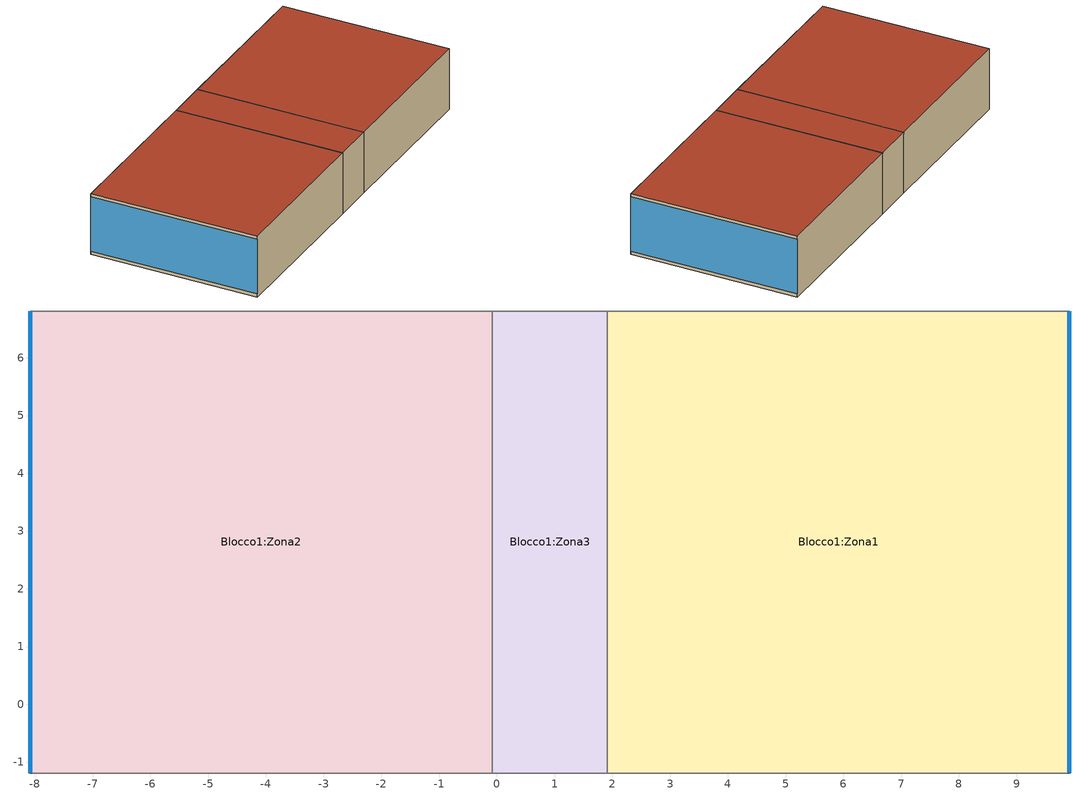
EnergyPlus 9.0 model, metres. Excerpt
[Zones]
Blocco1:Zona2
 floor adiabatic (Pavimento interno di progetto): -0.08,-1.19 -8.08,-1.19 -8.08,6.81 -0.08,6.81 z0
 wall outside (Office_Walls): -8.08,6.81 -8.08,-1.19 z0:3
 wall to Blocco1:Zona3 (Partizione di progetto): -0.08,-1.19 -0.08,6.81 z0:3
 wall adiabatic (Partizione di progetto): -0.08,6.81 -8.08,6.81 / -8.08,-1.19 -0.08,-1.19 z0:3
 window (1001): -8.08,6.81 -8.08,-1.19 z0.15:2.85
 roof outside (SuperRoof): -8.08,-1.19 -0.08,-1.19 -0.08,6.81 -8.08,6.81 z3
Blocco1:Zona3
 floor adiabatic (Pavimento interno di progetto): 1.92,-1.19 -0.08,-1.19 -0.08,6.81 1.92,6.81 z0
 wall to Blocco1:Zona1 (Partizione di progetto): 1.92,-1.19 1.92,6.81 z0:3
 wall adiabatic (Partizione di progetto): 1.92,6.81 -0.08,6.81 / -0.08,-1.19 1.92,-1.19 z0:3
 roof outside (SuperRoof): -0.08,-1.19 1.92,-1.19 1.92,6.81 -0.08,6.81 z3
Blocco1:Zona1
 floor adiabatic (Pavimento interno di progetto): 9.92,-1.19 1.92,-1.19 1.92,6.81 9.92,6.81 z0
 wall outside (Office_Walls): 9.92,-1.19 9.92,6.81 z0:3
 wall adiabatic (Partizione di progetto): 9.92,6.81 1.92,6.81 / 1.92,-1.19 9.92,-1.19 z0:3
 window (1001): 9.92,-1.19 9.92,6.81 z0.15:2.85
 roof outside (SuperRoof): 1.92,-1.19 9.92,-1.19 9.92,6.81 1.92,6.81 z3
[Building]
Building: North Axis=90; Terrain=Suburbs; Loads Convergence Tolerance Value=0.04; Temperature Convergence Tolerance Value=0.4; Solar Distribution=FullExterior; Maximum Number of Warmup Days=25; Minimum Number of Warmup Days=6
[Site:Location]
Office_On (01-01:31-12)  (01-01:31-12): Latitude=45.22; Longitude=7.65; Time Zone=1; Elevation=287
[SizingPeriod:DesignDay] Day of Month=15; Humidity Condition Type=WetBulb; Barometric Pressure=97924.4; Wind Direction=0; Rain Indicator=No; Snow Indicator=No
Name | Month | Day Type | Maximum DryBulb Temperature | Daily DryBulb Temperature Range | Wetbulb or DewPoint at Maximum DryBulb | Wind Speed | Daylight Saving Time Indicator | Solar Model Indicator | Sky Clearness
Summer Design Day in Office_On (01-01:31-12) Lug | 7 | SummerDesignDay | 32.1 | 11 | 22.8 | 0 | Yes | ASHRAEClearSky | 0.98
Summer Design Day in Office_On (01-01:31-12) Ago | 8 | SummerDesignDay | 32.8 | 11.5 | 23.5 | 0 | Yes | ASHRAEClearSky | 0.98
Summer Design Day in Office_On (01-01:31-12) Set | 9 | SummerDesignDay | 29 | 11.5 | 20.2 | 0 | Yes | ASHRAEClearSky | 0.98
Winter Design Day in Office_On (01-01:31-12) | 1 | WinterDesignDay | -5.9 | 0 | -5.9 | 8.5 | No |  | 0
[Site:GroundTemperature:BuildingSurface]
18, 18, 18, 18, 18, 18, 18, 18, 18, 18, 18, 18
[Site:GroundTemperature:FCfactorMethod]
January Ground Temperature=1.99; February Ground Temperature=1.11; March Ground Temperature=2.67; April Ground Temperature=5.12; May Ground Temperature=11.52; June Ground Temperature=16.46; July Ground Temperature=19.79; August Ground Temperature=20.81; September Ground Temperature=19.08; October Ground Temperature=15.24; November Ground Temperature=10.12; December Ground Temperature=5.36
[Site:GroundTemperature:Shallow]
14, 14, 14, 14, 14, 14, 14, 14, 14, 14, 14, 14
[Site:GroundTemperature:Deep]
14, 14, 14, 14, 14, 14, 14, 14, 14, 14, 14, 14
[Site:GroundReflectance]
0.2, 0.2, 0.2, 0.2, 0.2, 0.2, 0.2, 0.2, 0.2, 0.2, 0.2, 0.2
[Site:GroundReflectance:SnowModifier]
2, 2
[Material] Roughness=Rough; Thermal Absorptance=0.9
Name | Thickness | Conductivity | Density | Specific Heat | Solar Absorptance | Visible Absorptance
Cast Concrete (Dense)_01 | 0.1 | 1.4 | 2100 | 840 | 0.6 | 0.6
Asphalt 1_001 | 0.01 | 0.7 | 2100 | 1000 | 0.85 | 0.9
SuperInsulating_01445 | 0.237 | 0.034 | 35 | 1400 | 0.6 | 0.6
Plasterboard_0013 | 0.013 | 0.25 | 2800 | 896 | 0.5 | 0.5
Gypsum Plasterboard_0025 | 0.025 | 0.25 | 900 | 1000 | 0.5 | 0.5
Brickwork Outer_01 | 0.1 | 0.84 | 1700 | 800 | 0.7 | 0.7
SuperInsulating_00795 | 0.067 | 0.034 | 35 | 1400 | 0.6 | 0.6
Concrete Block (Medium)_01 | 0.1 | 0.51 | 1400 | 1000 | 0.6 | 0.6
Gypsum Plastering_0013 | 0.013 | 0.4 | 1000 | 1000 | 0.5 | 0.5
[Material:NoMass] Roughness=Rough; Thermal Absorptance=0.9; Solar Absorptance=0.7; Visible Absorptance=0.7
Name | Thermal Resistance
3_RVAL_3 | 0.18
5_RVAL_2 | 0.15
[WindowMaterial:SimpleGlazingSystem]
Simple 1001: UFactor=5.15; Solar Heat Gain Coefficient=.693; Visible Transmittance=.783
[Construction]
Pavimento interno di progetto: Cast Concrete (Dense)_01
SuperRoof: Asphalt 1_001, SuperInsulating_01445, 3_RVAL_3, Plasterboard_0013
Partizione di progetto: Gypsum Plasterboard_0025, 5_RVAL_2, Gypsum Plasterboard_0025
Office_Walls: Brickwork Outer_01, SuperInsulating_00795, Concrete Block (Medium)_01, Gypsum Plastering_0013
1001: Simple 1001
[WindowProperty:FrameAndDivider]
1: Frame Width=0.04; Frame Outside Projection=0; Frame Inside Projection=0; Frame Conductance=9.5; Ratio of FrameEdge Glass Conductance to CenterOfGlass Conductance=1; Frame Solar Absorptance=0.5; Frame Visible Absorptance=0.5; Frame Thermal Hemispherical Emissivity=0.9; Divider Type=DividedLite; Divider Width=0.02; Number of Horizontal Dividers=1; Number of Vertical Dividers=1; Divider Outside Projection=0; Divider Inside Projection=0; Divider Conductance=9.5; Ratio of DividerEdge Glass Conductance to CenterOfGlass Conductance=1; Divider Solar Absorptance=0.5; Divider Visible Absorptance=0.5; Divider Thermal Hemispherical Emissivity=0.9; Outside Reveal Solar Absorptance=0.5; Inside Sill Depth=0; Inside Sill Solar Absorptance=0.5; Inside Reveal Depth=0; Inside Reveal Solar Absorptance=0.5
[Zone] Type=1; Multiplier=1; Zone Inside Convection Algorithm=TARP; Part of Total Floor Area=Yes
Name | Volume | Floor Area
Blocco1:Zona2; Blocco1:Zona1 | 172.0816 | 59.3385
Blocco1:Zona3 | 40.716 | 14.04
[PEOPLE] Number of People Schedule=Office_OpenOff_Occ; Number of People Calculation Method=People/Area; People per Zone Floor Area=0.111; Fraction Radiant=0.3; Sensible Heat Fraction=AutoCalculate; Carbon Dioxide Generation Rate=3.82e-08; Enable ASHRAE 55 Comfort Warnings=No; Mean Radiant Temperature Calculation Type=ZoneAveraged; Work Efficiency Schedule=Work efficiency; Clothing Insulation Calculation Method=ClothingInsulationSchedule; Air Velocity Schedule=AirVelocitySchedule
Name | Zone or ZoneList | Activity Level Schedule | Clothing Insulation Schedule
People Blocco1:Zona2 | Blocco1:Zona2 | Activity Schedule 63 | Clothing Schedule 63
People Blocco1:Zona3 | Blocco1:Zona3 | Activity Schedule 70 | Clothing Schedule 70
People Blocco1:Zona1 | Blocco1:Zona1 | Activity Schedule 77 | Clothing Schedule 77
[Lights] Schedule=Office_OpenOff_Light; Design Level Calculation Method=Watts/Area; Watts per Zone Floor Area=20; Return Air Fraction=0; Fraction Radiant=0.42; Fraction Visible=0.18; Fraction Replaceable=1
Name | Zone or ZoneList | EndUse Subcategory
Blocco1:Zona2 General lighting | Blocco1:Zona2 | ELECTRIC EQUIPMENT#Blocco1:Zona2#GeneralLights
Blocco1:Zona3 General lighting | Blocco1:Zona3 | ELECTRIC EQUIPMENT#Blocco1:Zona3#GeneralLights
Blocco1:Zona1 General lighting | Blocco1:Zona1 | ELECTRIC EQUIPMENT#Blocco1:Zona1#GeneralLights
[OtherEquipment] Fuel Type=Electricity; Schedule=Office_OpenOff_Equip; Design Level Calculation Method=Watts/Area; Power per Zone Floor Area=11.77; Fraction Latent=0; Fraction Radiant=0.2; Fraction Lost=0; Carbon Dioxide Generation Rate=0
Name | Zone or ZoneList | EndUse Subcategory
Blocco1:Zona2 Equipment 1 | Blocco1:Zona2 | ELECTRIC EQUIPMENT#Blocco1:Zona2#05
Blocco1:Zona3 Equipment 1 | Blocco1:Zona3 | ELECTRIC EQUIPMENT#Blocco1:Zona3#05
Blocco1:Zona1 Equipment 1 | Blocco1:Zona1 | ELECTRIC EQUIPMENT#Blocco1:Zona1#05
[Daylighting:Controls] Daylighting Method=SplitFlux; Availability Schedule=On; Lighting Control Type=Continuous; Minimum Input Power Fraction for Continuous or ContinuousOff Dimming Control=0.1; Minimum Light Output Fraction for Continuous or ContinuousOff Dimming Control=0.1; Number of Stepped Control Steps=1; Probability Lighting will be Reset When Needed in Manual Stepped Control=1; Glare Calculation Azimuth Angle of View Direction Clockwise from Zone yAxis=0; Maximum Allowable Discomfort Glare Index=22; DElight Gridding Resolution=1; Fraction of Zone Controlled by Reference Point 1=1; Illuminance Setpoint at Reference Point 1=400
Name | Zone | Glare Calculation Daylighting Reference Point | Daylighting Reference Point 1
Blocco1:Zona2 | Blocco1:Zona2 | Blocco1:Zona2 Ref Point 1 | Blocco1:Zona2 Ref Point 1
Blocco1:Zona3 | Blocco1:Zona3 | Blocco1:Zona3 Ref Point 1 | Blocco1:Zona3 Ref Point 1
Blocco1:Zona1 | Blocco1:Zona1 | Blocco1:Zona1 Ref Point 1 | Blocco1:Zona1 Ref Point 1
[ZoneInfiltration:DesignFlowRate] Schedule=On 24/7; Design Flow Rate Calculation Method=Flow/zone; Constant Term Coefficient=1; Temperature Term Coefficient=0; Velocity Term Coefficient=0; Velocity Squared Term Coefficient=0
Name | Zone or ZoneList | Design Flow Rate
Blocco1:Zona2 Infiltration | Blocco1:Zona2 | 0.03346
Blocco1:Zona3 Infiltration | Blocco1:Zona3 | 0.007917
Blocco1:Zona1 Infiltration | Blocco1:Zona1 | 0.03346
[ZoneVentilation:DesignFlowRate] Schedule=SuperVentNat; Design Flow Rate Calculation Method=Flow/zone; Ventilation Type=NATURAL; Fan Pressure Rise=0; Fan Total Efficiency=1; Constant Term Coefficient=1; Temperature Term Coefficient=0; Velocity Term Coefficient=0; Velocity Squared Term Coefficient=0; Minimum Indoor Temperature=-100; Maximum Indoor Temperature=24; Delta Temperature=0; Minimum Outdoor Temperature=-100; Maximum Outdoor Temperature=24; Maximum Wind Speed=40
Name | Zone or ZoneList | Design Flow Rate
Blocco1:Zona2 Nat Vent | Blocco1:Zona2 | 0.239002
Blocco1:Zona3 Nat Vent | Blocco1:Zona3 | 0.05655
Blocco1:Zona1 Nat Vent | Blocco1:Zona1 | 0.239002
[DesignSpecification:OutdoorAir] Outdoor Air Method=Sum; Outdoor Air Flow per Person=0.01; Outdoor Air Flow per Zone Floor Area=0; Outdoor Air Flow per Zone=0; Outdoor Air Flow Air Changes per Hour=0; Outdoor Air Schedule=SuperVentMech
Blocco1:Zona2; Blocco1:Zona3; Blocco1:Zona1
[DesignSpecification:ZoneAirDistribution] Zone Air Distribution Effectiveness in Cooling Mode=1; Zone Air Distribution Effectiveness in Heating Mode=1
Blocco1:Zona2; Blocco1:Zona3; Blocco1:Zona1
[Sizing:Zone] Zone Cooling Design Supply Air Temperature Input Method=SupplyAirTemperature; Zone Cooling Design Supply Air Temperature=12; Zone Cooling Design Supply Air Temperature Difference=0; Zone Heating Design Supply Air Temperature Input Method=SupplyAirTemperature; Zone Heating Design Supply Air Temperature=35; Zone Heating Design Supply Air Temperature Difference=0; Zone Cooling Design Supply Air Humidity Ratio=0.0077; Zone Heating Design Supply Air Humidity Ratio=0.0156; Zone Heating Sizing Factor=1.25; Zone Cooling Sizing Factor=1.15; Cooling Design Air Flow Method=DesignDay; Cooling Minimum Air Flow Fraction=0; Heating Design Air Flow Method=DesignDay
Name | Design Specification Outdoor Air Object | Design Specification Zone Air Distribution Object
Blocco1:Zona2 | Blocco1:Zona2 | Blocco1:Zona2
Blocco1:Zona3 | Blocco1:Zona3 | Blocco1:Zona3
Blocco1:Zona1 | Blocco1:Zona1 | Blocco1:Zona1
[ZoneControl:Thermostat] Control Type Schedule=Zone Control Type Sched
Name | Zone or ZoneList | Control 1
Blocco1:Zona2 Thermostat | Blocco1:Zona2 | Dual Setpoint - Zone Blocco1:Zona2
Blocco1:Zona3 Thermostat | Blocco1:Zona3 | Dual Setpoint - Zone Blocco1:Zona3
Blocco1:Zona1 Thermostat | Blocco1:Zona1 | Dual Setpoint - Zone Blocco1:Zona1
[ThermostatSetpoint:DualSetpoint]
Name | Heating Setpoint Temperature Schedule | Cooling Setpoint Temperature Schedule
Dual Setpoint - Zone Blocco1:Zona2 | Blocco1:Zona2 Heating Setpoint Schedule | Blocco1:Zona2 Cooling SP Sch
Dual Setpoint - Zone Blocco1:Zona3 | Blocco1:Zona3 Heating Setpoint Schedule | Blocco1:Zona3 Cooling SP Sch
Dual Setpoint - Zone Blocco1:Zona1 | Blocco1:Zona1 Heating Setpoint Schedule | Blocco1:Zona1 Cooling SP Sch
[ZoneHVAC:IdealLoadsAirSystem] Maximum Heating Supply Air Temperature=35; Minimum Cooling Supply Air Temperature=12; Maximum Heating Supply Air Humidity Ratio=0.0156; Minimum Cooling Supply Air Humidity Ratio=0.0077; Heating Limit=LimitCapacity; Maximum Heating Air Flow Rate=Autosize; Maximum Sensible Heating Capacity=Autosize; Cooling Limit=LimitFlowRateAndCapacity; Maximum Cooling Air Flow Rate=Autosize; Maximum Total Cooling Capacity=Autosize; Dehumidification Control Type=None; Humidification Control Type=None; Outdoor Air Economizer Type=NoEconomizer; Heat Recovery Type=None
Name | Heating Availability Schedule | Cooling Availability Schedule | Design Specification Outdoor Air Object
Blocco1:Zona2 Ideal Loads Air | Blocco1:Zona2 Heating Availability Sch | Blocco1:Zona2 Cooling Availability Sch | Blocco1:Zona2
Blocco1:Zona3 Ideal Loads Air | Blocco1:Zona3 Heating Availability Sch | Blocco1:Zona3 Cooling Availability Sch | Blocco1:Zona3
Blocco1:Zona1 Ideal Loads Air | Blocco1:Zona1 Heating Availability Sch | Blocco1:Zona1 Cooling Availability Sch | Blocco1:Zona1
[Zone equipment]
Blocco1:Zona2: Blocco1:Zona2 Ideal Loads Air
Blocco1:Zona3: Blocco1:Zona3 Ideal Loads Air
Blocco1:Zona1: Blocco1:Zona1 Ideal Loads Air
[WaterUse:Equipment] Flow Rate Fraction Schedule=Office_OpenOff_Occ
Name | EndUse Subcategory | Peak Flow Rate | Target Temperature Schedule | Hot Water Supply Temperature Schedule | Cold Water Supply Temperature Schedule | Zone
DHW Blocco1:Zona2 | DHW Blocco1:Zona2 | 3.66287e-07 | DHW Supply Temperature Blocco1:Zona2 | DHW Supply Temperature Blocco1:Zona2 | DHW Mains Temperature Blocco1:Zona2 | Blocco1:Zona2
DHW Blocco1:Zona3 | DHW Blocco1:Zona3 | 8.66667e-08 | DHW Supply Temperature Blocco1:Zona3 | DHW Supply Temperature Blocco1:Zona3 | DHW Mains Temperature Blocco1:Zona3 | Blocco1:Zona3
DHW Blocco1:Zona1 | DHW Blocco1:Zona1 | 3.66287e-07 | DHW Supply Temperature Blocco1:Zona1 | DHW Supply Temperature Blocco1:Zona1 | DHW Mains Temperature Blocco1:Zona1 | Blocco1:Zona1
[Schedule:Day:Hourly]
Summer Control Type Day Sch; Winter Control Type Day Sch: 4, 4, 4, 4, 4, 4, 4, 4, 4, 4, 4, 4, 4, 4, 4, 4, 4, 4, 4, 4, 4, 4, 4, 4
[Schedule:Day:Interval]
11; 11_0_1_1: No, 24:00, 0
12; 12_0_1_1: No, 24:00, 1
11_-50_12_22: No, 24:00, -50
34_-50_12_22: No, 7:00, 12, 18:00, 22, 24:00, 12
12_-50_12_22: No, 24:00, 22
34_0_1_1: No, 7:00, 1, 18:00, 1, 24:00, 1
11_100_28_25: No, 24:00, 100
12_100_28_25: No, 24:00, 25
34_100_28_25: No, 7:00, 28, 18:00, 25, 24:00, 28
[Schedule:Day:List]
1: No, 60, 0, 0, 0, 0, 0, 0, 0, 0, 1, 1, 1, 1, 1, 1, 1, 1, 1, 1, 0, 0, 0, 0, 0, 0
10000: No, 30, 1, 1, 1, 1, 1, 1, 1, 1, 1, 1, 1, 1, 1, 1, 1, 1, 0, 0, 0, 0, 0, 0, 0, 0, 0, 0, 0, 0, 0, 0, 0, 0, 0, 0, 0, 0, 1, 1, 1, 1, 1, 1, 1, 1, 1, 1, 1, 1
[Schedule:Week:Daily]
Summer Control Type Week Sch: Summer Control Type Day Sch, Summer Control Type Day Sch, Summer Control Type Day Sch, Summer Control Type Day Sch, Summer Control Type Day Sch, Summer Control Type Day Sch, Summer Control Type Day Sch, Summer Control Type Day Sch, Summer Control Type Day Sch, Summer Control Type Day Sch, Summer Control Type Day Sch, Summer Control Type Day Sch
Winter Control Type Week Sch: Winter Control Type Day Sch, Winter Control Type Day Sch, Winter Control Type Day Sch, Winter Control Type Day Sch, Winter Control Type Day Sch, Winter Control Type Day Sch, Winter Control Type Day Sch, Winter Control Type Day Sch, Winter Control Type Day Sch, Winter Control Type Day Sch, Winter Control Type Day Sch, Winter Control Type Day Sch
SuperVentMech_Jan; SuperVentMech_Feb; SuperVentMech_Mar; SuperVentMech_Apr; SuperVentMech_May; SuperVentMech_Jun; SuperVentMech_Jul; SuperVentMech_Aug; SuperVentMech_Sep; SuperVentMech_Oct; SuperVentMech_Nov; SuperVentMech_Dec: 11, 1, 1, 1, 1, 1, 1, 11, 1, 11, 1, 1
SuperVentNat_Jan; SuperVentNat_Feb; SuperVentNat_Mar; SuperVentNat_Apr; SuperVentNat_May; SuperVentNat_Jun; SuperVentNat_Jul; SuperVentNat_Aug; SuperVentNat_Sep; SuperVentNat_Oct; SuperVentNat_Nov; SuperVentNat_Dec: 12, 10000, 10000, 10000, 10000, 10000, 10000, 12, 10000, 11, 10000, 10000
Blocco1:Zona2 Heating Setpoint Schedule_Jan; Blocco1:Zona2 Heating Setpoint Schedule_Feb; Blocco1:Zona2 Heating Setpoint Schedule_Mar; Blocco1:Zona2 Heating Setpoint Schedule_Oct; Blocco1:Zona2 Heating Setpoint Schedule_Nov; Blocco1:Zona2 Heating Setpoint Schedule_Dec; Blocco1:Zona3 Heating Setpoint Schedule_Jan; Blocco1:Zona3 Heating Setpoint Schedule_Feb; Blocco1:Zona3 Heating Setpoint Schedule_Mar; Blocco1:Zona3 Heating Setpoint Schedule_Oct; Blocco1:Zona3 Heating Setpoint Schedule_Nov; Blocco1:Zona3 Heating Setpoint Schedule_Dec; Blocco1:Zona1 Heating Setpoint Schedule_Jan; Blocco1:Zona1 Heating Setpoint Schedule_Feb; Blocco1:Zona1 Heating Setpoint Schedule_Mar; Blocco1:Zona1 Heating Setpoint Schedule_Oct; Blocco1:Zona1 Heating Setpoint Schedule_Nov; Blocco1:Zona1 Heating Setpoint Schedule_Dec: 11_-50_12_22, 34_-50_12_22, 34_-50_12_22, 34_-50_12_22, 34_-50_12_22, 34_-50_12_22, 34_-50_12_22, 11_-50_12_22, 34_-50_12_22, 12_-50_12_22, 34_-50_12_22, 34_-50_12_22
Blocco1:Zona2 Heating Setpoint Schedule_Apr; Blocco1:Zona2 Heating Setpoint Schedule_May; Blocco1:Zona2 Heating Setpoint Schedule_Jun; Blocco1:Zona2 Heating Setpoint Schedule_Jul; Blocco1:Zona2 Heating Setpoint Schedule_Aug; Blocco1:Zona2 Heating Setpoint Schedule_Sep; Blocco1:Zona3 Heating Setpoint Schedule_Apr; Blocco1:Zona3 Heating Setpoint Schedule_May; Blocco1:Zona3 Heating Setpoint Schedule_Jun; Blocco1:Zona3 Heating Setpoint Schedule_Jul; Blocco1:Zona3 Heating Setpoint Schedule_Aug; Blocco1:Zona3 Heating Setpoint Schedule_Sep; Blocco1:Zona1 Heating Setpoint Schedule_Apr; Blocco1:Zona1 Heating Setpoint Schedule_May; Blocco1:Zona1 Heating Setpoint Schedule_Jun; Blocco1:Zona1 Heating Setpoint Schedule_Jul; Blocco1:Zona1 Heating Setpoint Schedule_Aug; Blocco1:Zona1 Heating Setpoint Schedule_Sep: 11_-50_12_22, 11_-50_12_22, 11_-50_12_22, 11_-50_12_22, 11_-50_12_22, 11_-50_12_22, 11_-50_12_22, 11_-50_12_22, 11_-50_12_22, 12_-50_12_22, 11_-50_12_22, 11_-50_12_22
Blocco1:Zona2 Heating Availability Sch_Jan; Blocco1:Zona2 Heating Availability Sch_Feb; Blocco1:Zona2 Heating Availability Sch_Mar; Blocco1:Zona2 Heating Availability Sch_Oct; Blocco1:Zona2 Heating Availability Sch_Nov; Blocco1:Zona2 Heating Availability Sch_Dec; Blocco1:Zona3 Heating Availability Sch_Jan; Blocco1:Zona3 Heating Availability Sch_Feb; Blocco1:Zona3 Heating Availability Sch_Mar; Blocco1:Zona3 Heating Availability Sch_Oct; Blocco1:Zona3 Heating Availability Sch_Nov; Blocco1:Zona3 Heating Availability Sch_Dec; Blocco1:Zona1 Heating Availability Sch_Jan; Blocco1:Zona1 Heating Availability Sch_Feb; Blocco1:Zona1 Heating Availability Sch_Mar; Blocco1:Zona1 Heating Availability Sch_Oct; Blocco1:Zona1 Heating Availability Sch_Nov; Blocco1:Zona1 Heating Availability Sch_Dec: 11_0_1_1, 34_0_1_1, 34_0_1_1, 34_0_1_1, 34_0_1_1, 34_0_1_1, 34_0_1_1, 11_0_1_1, 34_0_1_1, 12_0_1_1, 34_0_1_1, 34_0_1_1
Blocco1:Zona2 Heating Availability Sch_Apr; Blocco1:Zona2 Heating Availability Sch_May; Blocco1:Zona2 Heating Availability Sch_Jun; Blocco1:Zona2 Heating Availability Sch_Jul; Blocco1:Zona2 Heating Availability Sch_Aug; Blocco1:Zona2 Heating Availability Sch_Sep; Blocco1:Zona2 Cooling Availability Sch_Jan; Blocco1:Zona2 Cooling Availability Sch_Feb; Blocco1:Zona2 Cooling Availability Sch_Mar; Blocco1:Zona2 Cooling Availability Sch_Apr; Blocco1:Zona2 Cooling Availability Sch_Oct; Blocco1:Zona2 Cooling Availability Sch_Nov; Blocco1:Zona2 Cooling Availability Sch_Dec; Blocco1:Zona3 Heating Availability Sch_Apr; Blocco1:Zona3 Heating Availability Sch_May; Blocco1:Zona3 Heating Availability Sch_Jun; Blocco1:Zona3 Heating Availability Sch_Jul; Blocco1:Zona3 Heating Availability Sch_Aug; Blocco1:Zona3 Heating Availability Sch_Sep; Blocco1:Zona3 Cooling Availability Sch_Jan; Blocco1:Zona3 Cooling Availability Sch_Feb; Blocco1:Zona3 Cooling Availability Sch_Mar; Blocco1:Zona3 Cooling Availability Sch_Apr; Blocco1:Zona3 Cooling Availability Sch_Oct; Blocco1:Zona3 Cooling Availability Sch_Nov; Blocco1:Zona3 Cooling Availability Sch_Dec; Blocco1:Zona1 Heating Availability Sch_Apr; Blocco1:Zona1 Heating Availability Sch_May; Blocco1:Zona1 Heating Availability Sch_Jun; Blocco1:Zona1 Heating Availability Sch_Jul; Blocco1:Zona1 Heating Availability Sch_Aug; Blocco1:Zona1 Heating Availability Sch_Sep; Blocco1:Zona1 Cooling Availability Sch_Jan; Blocco1:Zona1 Cooling Availability Sch_Feb; Blocco1:Zona1 Cooling Availability Sch_Mar; Blocco1:Zona1 Cooling Availability Sch_Apr; Blocco1:Zona1 Cooling Availability Sch_Oct; Blocco1:Zona1 Cooling Availability Sch_Nov; Blocco1:Zona1 Cooling Availability Sch_Dec: 11_0_1_1, 11_0_1_1, 11_0_1_1, 11_0_1_1, 11_0_1_1, 11_0_1_1, 11_0_1_1, 11_0_1_1, 11_0_1_1, 12_0_1_1, 11_0_1_1, 11_0_1_1
Blocco1:Zona2 Cooling SP Sch_Jan; Blocco1:Zona2 Cooling SP Sch_Feb; Blocco1:Zona2 Cooling SP Sch_Mar; Blocco1:Zona2 Cooling SP Sch_Apr; Blocco1:Zona2 Cooling SP Sch_Oct; Blocco1:Zona2 Cooling SP Sch_Nov; Blocco1:Zona2 Cooling SP Sch_Dec; Blocco1:Zona3 Cooling SP Sch_Jan; Blocco1:Zona3 Cooling SP Sch_Feb; Blocco1:Zona3 Cooling SP Sch_Mar; Blocco1:Zona3 Cooling SP Sch_Apr; Blocco1:Zona3 Cooling SP Sch_Oct; Blocco1:Zona3 Cooling SP Sch_Nov; Blocco1:Zona3 Cooling SP Sch_Dec; Blocco1:Zona1 Cooling SP Sch_Jan; Blocco1:Zona1 Cooling SP Sch_Feb; Blocco1:Zona1 Cooling SP Sch_Mar; Blocco1:Zona1 Cooling SP Sch_Apr; Blocco1:Zona1 Cooling SP Sch_Oct; Blocco1:Zona1 Cooling SP Sch_Nov; Blocco1:Zona1 Cooling SP Sch_Dec: 11_100_28_25, 11_100_28_25, 11_100_28_25, 11_100_28_25, 11_100_28_25, 11_100_28_25, 11_100_28_25, 11_100_28_25, 11_100_28_25, 12_100_28_25, 11_100_28_25, 11_100_28_25
Blocco1:Zona2 Cooling SP Sch_May; Blocco1:Zona2 Cooling SP Sch_Jun; Blocco1:Zona2 Cooling SP Sch_Jul; Blocco1:Zona2 Cooling SP Sch_Aug; Blocco1:Zona2 Cooling SP Sch_Sep; Blocco1:Zona3 Cooling SP Sch_May; Blocco1:Zona3 Cooling SP Sch_Jun; Blocco1:Zona3 Cooling SP Sch_Jul; Blocco1:Zona3 Cooling SP Sch_Aug; Blocco1:Zona3 Cooling SP Sch_Sep; Blocco1:Zona1 Cooling SP Sch_May; Blocco1:Zona1 Cooling SP Sch_Jun; Blocco1:Zona1 Cooling SP Sch_Jul; Blocco1:Zona1 Cooling SP Sch_Aug; Blocco1:Zona1 Cooling SP Sch_Sep: 34_100_28_25, 34_100_28_25, 34_100_28_25, 34_100_28_25, 34_100_28_25, 34_100_28_25, 34_100_28_25, 34_100_28_25, 34_100_28_25, 12_100_28_25, 34_100_28_25, 34_100_28_25
Blocco1:Zona2 Cooling Availability Sch_May; Blocco1:Zona2 Cooling Availability Sch_Jun; Blocco1:Zona2 Cooling Availability Sch_Jul; Blocco1:Zona2 Cooling Availability Sch_Aug; Blocco1:Zona2 Cooling Availability Sch_Sep; Blocco1:Zona3 Cooling Availability Sch_May; Blocco1:Zona3 Cooling Availability Sch_Jun; Blocco1:Zona3 Cooling Availability Sch_Jul; Blocco1:Zona3 Cooling Availability Sch_Aug; Blocco1:Zona3 Cooling Availability Sch_Sep; Blocco1:Zona1 Cooling Availability Sch_May; Blocco1:Zona1 Cooling Availability Sch_Jun; Blocco1:Zona1 Cooling Availability Sch_Jul; Blocco1:Zona1 Cooling Availability Sch_Aug; Blocco1:Zona1 Cooling Availability Sch_Sep: 34_0_1_1, 34_0_1_1, 34_0_1_1, 34_0_1_1, 34_0_1_1, 34_0_1_1, 34_0_1_1, 34_0_1_1, 34_0_1_1, 12_0_1_1, 34_0_1_1, 34_0_1_1
[Schedule:Year]
SuperVentMech: SuperVentMech_Jan, 1, 1, 1, 31, SuperVentMech_Feb, 2, 1, 2, 28, SuperVentMech_Mar, 3, 1, 3, 31, SuperVentMech_Apr, 4, 1, 4, 30, SuperVentMech_May, 5, 1, 5, 31, SuperVentMech_Jun, 6, 1, 6, 30, SuperVentMech_Jul, 7, 1, 7, 31, SuperVentMech_Aug, 8, 1, 8, 31, SuperVentMech_Sep, 9, 1, 9, 30, SuperVentMech_Oct, 10, 1, 10, 31, SuperVentMech_Nov, 11, 1, 11, 30, SuperVentMech_Dec, 12, 1, 12, 31
SuperVentNat: SuperVentNat_Jan, 1, 1, 1, 31, SuperVentNat_Feb, 2, 1, 2, 28, SuperVentNat_Mar, 3, 1, 3, 31, SuperVentNat_Apr, 4, 1, 4, 30, SuperVentNat_May, 5, 1, 5, 31, SuperVentNat_Jun, 6, 1, 6, 30, SuperVentNat_Jul, 7, 1, 7, 31, SuperVentNat_Aug, 8, 1, 8, 31, SuperVentNat_Sep, 9, 1, 9, 30, SuperVentNat_Oct, 10, 1, 10, 31, SuperVentNat_Nov, 11, 1, 11, 30, SuperVentNat_Dec, 12, 1, 12, 31
Zone Control Type Sched: Winter Control Type Week Sch, 1, 1, 3, 31, Summer Control Type Week Sch, 4, 1, 9, 30, Winter Control Type Week Sch, 10, 1, 12, 31
Blocco1:Zona2 Heating Setpoint Schedule: Blocco1:Zona2 Heating Setpoint Schedule_Jan, 1, 1, 1, 31, Blocco1:Zona2 Heating Setpoint Schedule_Feb, 2, 1, 2, 28, Blocco1:Zona2 Heating Setpoint Schedule_Mar, 3, 1, 3, 31, Blocco1:Zona2 Heating Setpoint Schedule_Apr, 4, 1, 4, 30, Blocco1:Zona2 Heating Setpoint Schedule_May, 5, 1, 5, 31, Blocco1:Zona2 Heating Setpoint Schedule_Jun, 6, 1, 6, 30, Blocco1:Zona2 Heating Setpoint Schedule_Jul, 7, 1, 7, 31, Blocco1:Zona2 Heating Setpoint Schedule_Aug, 8, 1, 8, 31, Blocco1:Zona2 Heating Setpoint Schedule_Sep, 9, 1, 9, 30, Blocco1:Zona2 Heating Setpoint Schedule_Oct, 10, 1, 10, 31, Blocco1:Zona2 Heating Setpoint Schedule_Nov, 11, 1, 11, 30, Blocco1:Zona2 Heating Setpoint Schedule_Dec, 12, 1, 12, 31
Blocco1:Zona2 Heating Availability Sch: Blocco1:Zona2 Heating Availability Sch_Jan, 1, 1, 1, 31, Blocco1:Zona2 Heating Availability Sch_Feb, 2, 1, 2, 28, Blocco1:Zona2 Heating Availability Sch_Mar, 3, 1, 3, 31, Blocco1:Zona2 Heating Availability Sch_Apr, 4, 1, 4, 30, Blocco1:Zona2 Heating Availability Sch_May, 5, 1, 5, 31, Blocco1:Zona2 Heating Availability Sch_Jun, 6, 1, 6, 30, Blocco1:Zona2 Heating Availability Sch_Jul, 7, 1, 7, 31, Blocco1:Zona2 Heating Availability Sch_Aug, 8, 1, 8, 31, Blocco1:Zona2 Heating Availability Sch_Sep, 9, 1, 9, 30, Blocco1:Zona2 Heating Availability Sch_Oct, 10, 1, 10, 31, Blocco1:Zona2 Heating Availability Sch_Nov, 11, 1, 11, 30, Blocco1:Zona2 Heating Availability Sch_Dec, 12, 1, 12, 31
Blocco1:Zona2 Cooling SP Sch: Blocco1:Zona2 Cooling SP Sch_Jan, 1, 1, 1, 31, Blocco1:Zona2 Cooling SP Sch_Feb, 2, 1, 2, 28, Blocco1:Zona2 Cooling SP Sch_Mar, 3, 1, 3, 31, Blocco1:Zona2 Cooling SP Sch_Apr, 4, 1, 4, 30, Blocco1:Zona2 Cooling SP Sch_May, 5, 1, 5, 31, Blocco1:Zona2 Cooling SP Sch_Jun, 6, 1, 6, 30, Blocco1:Zona2 Cooling SP Sch_Jul, 7, 1, 7, 31, Blocco1:Zona2 Cooling SP Sch_Aug, 8, 1, 8, 31, Blocco1:Zona2 Cooling SP Sch_Sep, 9, 1, 9, 30, Blocco1:Zona2 Cooling SP Sch_Oct, 10, 1, 10, 31, Blocco1:Zona2 Cooling SP Sch_Nov, 11, 1, 11, 30, Blocco1:Zona2 Cooling SP Sch_Dec, 12, 1, 12, 31
Blocco1:Zona2 Cooling Availability Sch: Blocco1:Zona2 Cooling Availability Sch_Jan, 1, 1, 1, 31, Blocco1:Zona2 Cooling Availability Sch_Feb, 2, 1, 2, 28, Blocco1:Zona2 Cooling Availability Sch_Mar, 3, 1, 3, 31, Blocco1:Zona2 Cooling Availability Sch_Apr, 4, 1, 4, 30, Blocco1:Zona2 Cooling Availability Sch_May, 5, 1, 5, 31, Blocco1:Zona2 Cooling Availability Sch_Jun, 6, 1, 6, 30, Blocco1:Zona2 Cooling Availability Sch_Jul, 7, 1, 7, 31, Blocco1:Zona2 Cooling Availability Sch_Aug, 8, 1, 8, 31, Blocco1:Zona2 Cooling Availability Sch_Sep, 9, 1, 9, 30, Blocco1:Zona2 Cooling Availability Sch_Oct, 10, 1, 10, 31, Blocco1:Zona2 Cooling Availability Sch_Nov, 11, 1, 11, 30, Blocco1:Zona2 Cooling Availability Sch_Dec, 12, 1, 12, 31
Blocco1:Zona3 Heating Setpoint Schedule: Blocco1:Zona3 Heating Setpoint Schedule_Jan, 1, 1, 1, 31, Blocco1:Zona3 Heating Setpoint Schedule_Feb, 2, 1, 2, 28, Blocco1:Zona3 Heating Setpoint Schedule_Mar, 3, 1, 3, 31, Blocco1:Zona3 Heating Setpoint Schedule_Apr, 4, 1, 4, 30, Blocco1:Zona3 Heating Setpoint Schedule_May, 5, 1, 5, 31, Blocco1:Zona3 Heating Setpoint Schedule_Jun, 6, 1, 6, 30, Blocco1:Zona3 Heating Setpoint Schedule_Jul, 7, 1, 7, 31, Blocco1:Zona3 Heating Setpoint Schedule_Aug, 8, 1, 8, 31, Blocco1:Zona3 Heating Setpoint Schedule_Sep, 9, 1, 9, 30, Blocco1:Zona3 Heating Setpoint Schedule_Oct, 10, 1, 10, 31, Blocco1:Zona3 Heating Setpoint Schedule_Nov, 11, 1, 11, 30, Blocco1:Zona3 Heating Setpoint Schedule_Dec, 12, 1, 12, 31
Blocco1:Zona3 Heating Availability Sch: Blocco1:Zona3 Heating Availability Sch_Jan, 1, 1, 1, 31, Blocco1:Zona3 Heating Availability Sch_Feb, 2, 1, 2, 28, Blocco1:Zona3 Heating Availability Sch_Mar, 3, 1, 3, 31, Blocco1:Zona3 Heating Availability Sch_Apr, 4, 1, 4, 30, Blocco1:Zona3 Heating Availability Sch_May, 5, 1, 5, 31, Blocco1:Zona3 Heating Availability Sch_Jun, 6, 1, 6, 30, Blocco1:Zona3 Heating Availability Sch_Jul, 7, 1, 7, 31, Blocco1:Zona3 Heating Availability Sch_Aug, 8, 1, 8, 31, Blocco1:Zona3 Heating Availability Sch_Sep, 9, 1, 9, 30, Blocco1:Zona3 Heating Availability Sch_Oct, 10, 1, 10, 31, Blocco1:Zona3 Heating Availability Sch_Nov, 11, 1, 11, 30, Blocco1:Zona3 Heating Availability Sch_Dec, 12, 1, 12, 31
Blocco1:Zona3 Cooling SP Sch: Blocco1:Zona3 Cooling SP Sch_Jan, 1, 1, 1, 31, Blocco1:Zona3 Cooling SP Sch_Feb, 2, 1, 2, 28, Blocco1:Zona3 Cooling SP Sch_Mar, 3, 1, 3, 31, Blocco1:Zona3 Cooling SP Sch_Apr, 4, 1, 4, 30, Blocco1:Zona3 Cooling SP Sch_May, 5, 1, 5, 31, Blocco1:Zona3 Cooling SP Sch_Jun, 6, 1, 6, 30, Blocco1:Zona3 Cooling SP Sch_Jul, 7, 1, 7, 31, Blocco1:Zona3 Cooling SP Sch_Aug, 8, 1, 8, 31, Blocco1:Zona3 Cooling SP Sch_Sep, 9, 1, 9, 30, Blocco1:Zona3 Cooling SP Sch_Oct, 10, 1, 10, 31, Blocco1:Zona3 Cooling SP Sch_Nov, 11, 1, 11, 30, Blocco1:Zona3 Cooling SP Sch_Dec, 12, 1, 12, 31
Blocco1:Zona3 Cooling Availability Sch: Blocco1:Zona3 Cooling Availability Sch_Jan, 1, 1, 1, 31, Blocco1:Zona3 Cooling Availability Sch_Feb, 2, 1, 2, 28, Blocco1:Zona3 Cooling Availability Sch_Mar, 3, 1, 3, 31, Blocco1:Zona3 Cooling Availability Sch_Apr, 4, 1, 4, 30, Blocco1:Zona3 Cooling Availability Sch_May, 5, 1, 5, 31, Blocco1:Zona3 Cooling Availability Sch_Jun, 6, 1, 6, 30, Blocco1:Zona3 Cooling Availability Sch_Jul, 7, 1, 7, 31, Blocco1:Zona3 Cooling Availability Sch_Aug, 8, 1, 8, 31, Blocco1:Zona3 Cooling Availability Sch_Sep, 9, 1, 9, 30, Blocco1:Zona3 Cooling Availability Sch_Oct, 10, 1, 10, 31, Blocco1:Zona3 Cooling Availability Sch_Nov, 11, 1, 11, 30, Blocco1:Zona3 Cooling Availability Sch_Dec, 12, 1, 12, 31
Blocco1:Zona1 Heating Setpoint Schedule: Blocco1:Zona1 Heating Setpoint Schedule_Jan, 1, 1, 1, 31, Blocco1:Zona1 Heating Setpoint Schedule_Feb, 2, 1, 2, 28, Blocco1:Zona1 Heating Setpoint Schedule_Mar, 3, 1, 3, 31, Blocco1:Zona1 Heating Setpoint Schedule_Apr, 4, 1, 4, 30, Blocco1:Zona1 Heating Setpoint Schedule_May, 5, 1, 5, 31, Blocco1:Zona1 Heating Setpoint Schedule_Jun, 6, 1, 6, 30, Blocco1:Zona1 Heating Setpoint Schedule_Jul, 7, 1, 7, 31, Blocco1:Zona1 Heating Setpoint Schedule_Aug, 8, 1, 8, 31, Blocco1:Zona1 Heating Setpoint Schedule_Sep, 9, 1, 9, 30, Blocco1:Zona1 Heating Setpoint Schedule_Oct, 10, 1, 10, 31, Blocco1:Zona1 Heating Setpoint Schedule_Nov, 11, 1, 11, 30, Blocco1:Zona1 Heating Setpoint Schedule_Dec, 12, 1, 12, 31
Blocco1:Zona1 Heating Availability Sch: Blocco1:Zona1 Heating Availability Sch_Jan, 1, 1, 1, 31, Blocco1:Zona1 Heating Availability Sch_Feb, 2, 1, 2, 28, Blocco1:Zona1 Heating Availability Sch_Mar, 3, 1, 3, 31, Blocco1:Zona1 Heating Availability Sch_Apr, 4, 1, 4, 30, Blocco1:Zona1 Heating Availability Sch_May, 5, 1, 5, 31, Blocco1:Zona1 Heating Availability Sch_Jun, 6, 1, 6, 30, Blocco1:Zona1 Heating Availability Sch_Jul, 7, 1, 7, 31, Blocco1:Zona1 Heating Availability Sch_Aug, 8, 1, 8, 31, Blocco1:Zona1 Heating Availability Sch_Sep, 9, 1, 9, 30, Blocco1:Zona1 Heating Availability Sch_Oct, 10, 1, 10, 31, Blocco1:Zona1 Heating Availability Sch_Nov, 11, 1, 11, 30, Blocco1:Zona1 Heating Availability Sch_Dec, 12, 1, 12, 31
Blocco1:Zona1 Cooling SP Sch: Blocco1:Zona1 Cooling SP Sch_Jan, 1, 1, 1, 31, Blocco1:Zona1 Cooling SP Sch_Feb, 2, 1, 2, 28, Blocco1:Zona1 Cooling SP Sch_Mar, 3, 1, 3, 31, Blocco1:Zona1 Cooling SP Sch_Apr, 4, 1, 4, 30, Blocco1:Zona1 Cooling SP Sch_May, 5, 1, 5, 31, Blocco1:Zona1 Cooling SP Sch_Jun, 6, 1, 6, 30, Blocco1:Zona1 Cooling SP Sch_Jul, 7, 1, 7, 31, Blocco1:Zona1 Cooling SP Sch_Aug, 8, 1, 8, 31, Blocco1:Zona1 Cooling SP Sch_Sep, 9, 1, 9, 30, Blocco1:Zona1 Cooling SP Sch_Oct, 10, 1, 10, 31, Blocco1:Zona1 Cooling SP Sch_Nov, 11, 1, 11, 30, Blocco1:Zona1 Cooling SP Sch_Dec, 12, 1, 12, 31
Blocco1:Zona1 Cooling Availability Sch: Blocco1:Zona1 Cooling Availability Sch_Jan, 1, 1, 1, 31, Blocco1:Zona1 Cooling Availability Sch_Feb, 2, 1, 2, 28, Blocco1:Zona1 Cooling Availability Sch_Mar, 3, 1, 3, 31, Blocco1:Zona1 Cooling Availability Sch_Apr, 4, 1, 4, 30, Blocco1:Zona1 Cooling Availability Sch_May, 5, 1, 5, 31, Blocco1:Zona1 Cooling Availability Sch_Jun, 6, 1, 6, 30, Blocco1:Zona1 Cooling Availability Sch_Jul, 7, 1, 7, 31, Blocco1:Zona1 Cooling Availability Sch_Aug, 8, 1, 8, 31, Blocco1:Zona1 Cooling Availability Sch_Sep, 9, 1, 9, 30, Blocco1:Zona1 Cooling Availability Sch_Oct, 10, 1, 10, 31, Blocco1:Zona1 Cooling Availability Sch_Nov, 11, 1, 11, 30, Blocco1:Zona1 Cooling Availability Sch_Dec, 12, 1, 12, 31
[Schedule:Compact]
On; On 24/7: Through: 12/31, For: AllDays, Until: 24:00, 1
Work efficiency: Through: 12/31, For: AllDays, Until: 24:00, 0
AirVelocitySchedule: Through: 12/31, For: AllDays, Until: 24:00, .137
Office_OpenOff_Occ: Through: 31 Dec, For: Weekdays SummerDesignDay, Until: 07:00, 0, Until: 08:00, 0.25, Until: 09:00, 0.5, Until: 12:00, 1, Until: 14:00, 0.75, Until: 17:00, 1, Until: 18:00, 0.5, Until: 19:00, 0.25, Until: 24:00, 0, For: Weekends, Until: 24:00, 0, For: Holidays, Until: 24:00, 0, For: WinterDesignDay AllOtherDays, Until: 24:00, 0
Office_OpenOff_Equip: Through: 31 Dec, For: Weekdays SummerDesignDay, Until: 07:00, 0.05394, Until: 20:00, 1, Until: 24:00, 0.05394, For: Weekends, Until: 24:00, 0.05394, For: Holidays, Until: 24:00, 0.05394, For: WinterDesignDay AllOtherDays, Until: 24:00, 0
Office_OpenOff_Light: Through: 31 Dec, For: Weekdays SummerDesignDay, Until: 07:00, 0, Until: 19:00, 1, Until: 24:00, 0, For: Weekends, Until: 24:00, 0, For: Holidays, Until: 24:00, 0, For: WinterDesignDay AllOtherDays, Until: 24:00, 0
Activity Schedule 63; Activity Schedule 70; Activity Schedule 77: Through: 12/31, For: AllDays, Until: 24:00, 110.7
Clothing Schedule 63; Clothing Schedule 70; Clothing Schedule 77: Through: 4/1, For: AllDays, Until: 24:00, 1, Through: 9/30, For: AllDays, Until: 24:00, .5, Through: 12/31, For: AllDays, Until: 24:00, 1
DHW Supply Temperature Blocco1:Zona2; DHW Supply Temperature Blocco1:Zona3; DHW Supply Temperature Blocco1:Zona1: Through: 12/31, For: AllDays, Until: 24:00, 65
DHW Mains Temperature Blocco1:Zona2; DHW Mains Temperature Blocco1:Zona3; DHW Mains Temperature Blocco1:Zona1: Through: 12/31, For: AllDays, Until: 24:00, 10
